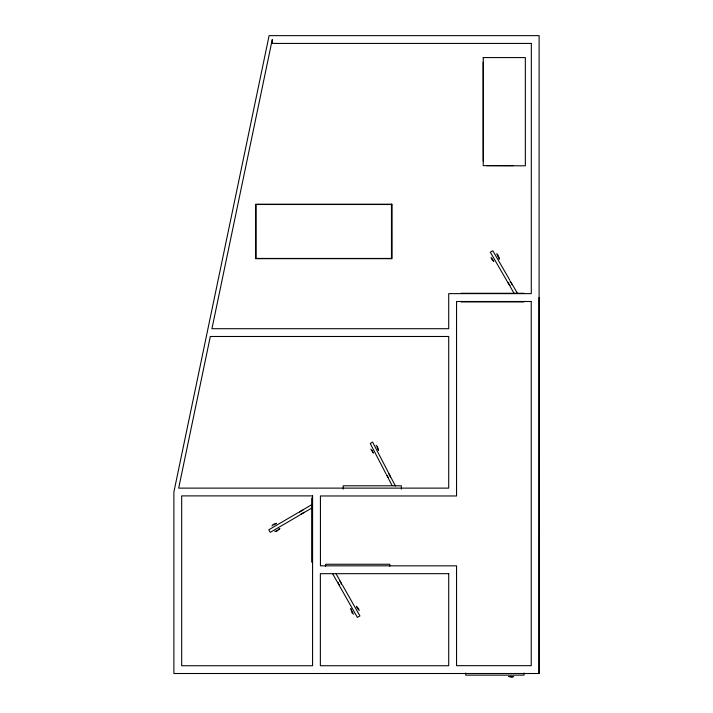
<?xml version="1.0" encoding="UTF-8"?>
<svg xmlns="http://www.w3.org/2000/svg" width="713" height="713" viewBox="0 0 713 713"><rect width="100%" height="100%" fill="white"/><g stroke="black" fill="none" stroke-linecap="round" stroke-linejoin="round"><path stroke-width="1.07" d="M539.073 673.509L539.108 35.65L269.104 35.65L173.892 492.006L173.892 673.509L539.073 673.509L539.073 297.535M370.849 449.19L373.362 453.103M271.983 525.927L273.008 524.536L276.439 523.28M359.165 610.667L358.63 608.724L356.5 606.255M491.088 257.259L491.605 259.122L493.699 261.502M513.743 676.405L512.175 677.35L508.476 676.477M279.924 528.538L276.448 531.497L274.746 531.247M279.496 528.574L278.988 529.099M273.712 524.973L274.603 524.34M278.712 529.34L278.123 529.777M388.532 478.289L386.428 474.671M298.497 512.433L268.801 529.786L270.254 532.335L299.95 514.982M299.326 511.943L302.98 509.813M303.613 509.447L311.938 504.572M299.433 512.121L303.078 509.991M300.681 514.314L304.335 512.184M300.779 514.492L304.433 512.362M305.066 511.987L311.545 508.209M275.254 524.01L276.288 523.654M277.17 530.303L276.136 530.659M512.139 676.494L509.483 676.494M483.182 57.575L525.347 57.575L525.347 165.817L486.712 165.648M513.208 165.648L483.236 165.648L483.236 57.575M391.776 204.23L255.673 204.23L255.673 258.685L391.793 258.685L391.776 204.23L391.793 258.685M461.097 293.275L523.966 293.275M461.097 301.92L523.966 301.92M496.373 253.89L497.478 254.158L499.002 257.438M353.764 614.16L352.142 613.091L350.76 608.617L351.179 609.348M376.063 445.286L377.32 446.338L378.523 450.295M493.744 261.11L493.04 260.29M356.447 606.665L358.167 609.499M373.416 452.693L372.756 451.855M497.309 255.343L498.619 257.482M352.819 612.645L351.473 610.426M376.927 447.051L377.658 448.29M492.835 259.995L492.068 258.373M498.913 258.525L499.323 259.22L499.118 257.874M509.831 280.2L492.826 250.753L490.33 252.197L507.335 281.644M512.397 284.647L510.134 281.127L512.219 284.745M512.763 285.271L517.531 293.533M507.986 282.366L510.08 285.984L507.808 282.464M510.267 286.715L513.975 293.141M335.814 573.377L339.593 580.052M339.967 580.703L341.919 584.571L339.789 580.81M342.588 585.32L359.94 615.925L357.391 617.422L340.039 586.817M339.727 585.854L337.597 582.093L339.548 585.961M332.721 573.92L337.044 581.55M372.569 451.552L371.963 450.233M388.3 472.345L372.56 442.042L370.252 443.522L385.991 473.824M388.737 473.191L390.679 476.917M391.009 477.558L395.43 486.052M388.576 473.289L390.51 477.015M387.079 475.5L388.041 477.362M388.701 479.038L392.132 485.651M377.926 448.967L378.202 450.037M483.182 62.147L483.236 161.076M524.064 673.036L524.064 675.14L465.723 675.14L465.723 673.036M401.383 489.127L401.383 485.794L343.194 485.794L343.194 489.127M389.761 566.247L389.761 564.25L325.618 564.25L325.618 566.247M311.679 498.013L311.679 562.156M531.328 43.431L531.292 293.64L448.709 293.64L448.709 328.711L211.939 328.711L272.268 39.536L272.268 43.431L531.328 43.431M210.317 336.483L178.678 488.12L448.709 488.12L448.709 336.483L210.317 336.483M391.455 204.497L255.994 204.497L255.994 258.427L391.464 258.427L391.455 204.497M531.221 301.492L456.561 301.492L456.561 495.972L320.431 495.972L320.431 565.837L456.561 565.837L456.561 665.666L531.221 665.666L531.221 301.492M312.579 495.891L181.672 495.891L181.672 665.737L312.579 665.737L312.579 495.891M448.709 573.68L320.36 573.68L320.36 665.737L448.709 665.737L448.709 573.68"/></g></svg>
